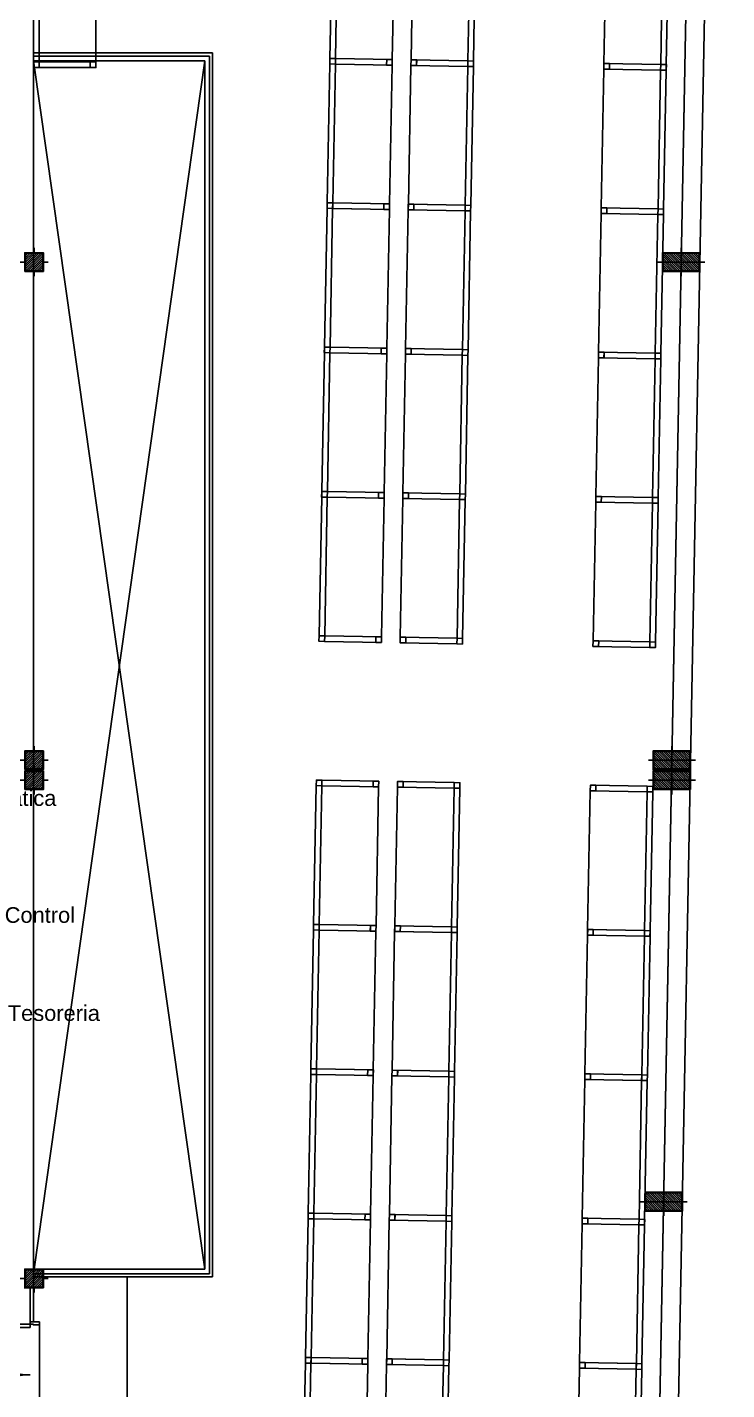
# Model space of a CAD drawing. Extents: x 306 to 2240, y 18 to 779.
# Drawn here: x 778.17 to 789.38, y 369.46 to 391.26 of the extents above; entities that cross this region are included whole.
import ezdxf

# ---------------------------------------------------------------- set-up
doc = ezdxf.new("R2010")
doc.units = 0
doc.header["$MEASUREMENT"] = 0
for name, color, linetype in [('0604', 7, 'Continuous'), ('Aberturas', 2, 'Continuous'), ('EQUIPAMIENTOS', 1, 'Continuous'), ('Estructura Color', 90, 'Continuous'), ('Estructura Textura', 1, 'Continuous'), ('MAMPOSTERIA', 6, 'Continuous'), ('Nombre de locales', 3, 'Continuous'), ('PILARES SUBSUELO', 6, 'Continuous'), ('Piso', 1, 'Continuous'), ('RACKS', 2, 'Continuous')]:
    doc.layers.add(name, color=color, linetype=linetype)
doc.styles.get("Standard").update_dxf_attribs({"font": 'arial.ttf'})
pattern_1 = [(45, (0, 0), (-0.0176777, 0.0176777), [])]

# ---------------------------------------------------------------- blocks, each defined once
blk = doc.blocks.new('1')
at = {"layer": 'RACKS', "color": 1}
for p, q in [((452.07, 521.64), (451.16, 521.64)), ((452.07, 521.55), (451.16, 521.55)), ((451.16, 521.55), (451.16, 519.33)), ((451.16, 519.33), (451.16, 521.55)), ((452.07, 519.33), (452.07, 521.55)), ((452.16, 519.33), (452.16, 521.55)), ((451.16, 519.33), (452.07, 519.33)), ((451.16, 519.24), (452.07, 519.24))]:
    blk.add_line(p, q, dxfattribs=at)
at = {"layer": 'RACKS'}
for points in [[(451.25, 521.55), (451.25, 521.64), (451.16, 521.64), (451.16, 521.55)], [(452.07, 521.55), (452.07, 521.64), (452.16, 521.64), (452.16, 521.55)], [(451.25, 519.24), (451.25, 519.33), (451.16, 519.33), (451.16, 519.24)], [(452.16, 519.24), (452.16, 519.33), (452.07, 519.33), (452.07, 519.24)]]:
    blk.add_lwpolyline(points, close=True, dxfattribs=at)
blk = doc.blocks.new('estanteria')
at = {"layer": 'RACKS', "color": 1}
for p, q in [((-0.602, 1.172), (-0.602, 0.262)), ((1.708, 1.262), (-0.512, 1.262)), ((-0.512, 1.172), (-0.512, 0.262)), ((1.708, 1.172), (-0.512, 1.172)), ((1.708, 0.262), (1.708, 1.172)), ((1.798, 0.262), (1.798, 1.171)), ((-0.512, 0.262), (1.708, 0.262)), ((-0.602, -0.038), (-0.602, -0.948)), ((1.708, -0.038), (-0.512, -0.038)), ((-0.512, -0.038), (1.708, -0.038)), ((-0.512, -0.038), (-0.512, -0.948)), ((1.708, -0.948), (1.708, -0.038)), ((1.798, -0.948), (1.798, -0.038)), ((-0.512, -0.948), (1.708, -0.948)), ((-0.512, -1.038), (1.708, -1.038))]:
    blk.add_line(p, q, dxfattribs=at)
at = {"layer": 'RACKS'}
for points in [[(-0.602, 1.172), (-0.512, 1.172), (-0.512, 1.262), (-0.602, 1.262)], [(1.708, 1.172), (1.798, 1.172), (1.798, 1.262), (1.708, 1.262)], [(-0.602, 0.262), (-0.512, 0.262), (-0.512, 0.352), (-0.602, 0.352)], [(1.708, 0.262), (1.798, 0.262), (1.798, 0.352), (1.708, 0.352)], [(-0.602, -0.128), (-0.512, -0.128), (-0.512, -0.038), (-0.602, -0.038)], [(1.708, -0.128), (1.798, -0.128), (1.798, -0.038), (1.708, -0.038)], [(-0.602, -1.038), (-0.512, -1.038), (-0.512, -0.948), (-0.602, -0.948)], [(1.708, -0.948), (1.798, -0.948), (1.798, -1.038), (1.708, -1.038)]]:
    blk.add_lwpolyline(points, close=True, dxfattribs=at)
blk = doc.blocks.new('Pilar 30x30')
at = {"layer": 'Estructura Color'}
h = blk.add_hatch(color=256, dxfattribs=at)
h.dxf.hatch_style = 1
h.paths.add_polyline_path([(-0.29, -0.29), (-0.29, -0.01), (-0.01, -0.01), (-0.01, -0.29)])
at = {"layer": 'Estructura Textura'}
h = blk.add_hatch(dxfattribs=at)
h.set_pattern_fill('_USER', color=256, scale=0.025, angle=45, pattern_type=0)
h.set_pattern_definition(pattern_1)
h.paths.add_polyline_path([(-0.3, -0.3), (-0.3, 0), (0, 0), (0, -0.3)])
at = {"layer": 'Estructura Color'}
blk.add_lwpolyline([(-0.29, -0.29), (-0.29, -0.01), (-0.01, -0.01), (-0.01, -0.29)], close=True, dxfattribs=at)
at = {"layer": 'PILARES SUBSUELO', "color": 1}
for p, q in [((-0.15, 0.077), (-0.15, 0)), ((-0.377, -0.15), (-0.3, -0.15)), ((0, -0.15), (0.077, -0.15)), ((-0.15, -0.3), (-0.15, -0.377))]:
    blk.add_line(p, q, dxfattribs=at)
at = {"layer": 'PILARES SUBSUELO'}
blk.add_lwpolyline([(-0.3, -0.3), (-0.3, 0), (0, 0), (0, -0.3)], close=True, dxfattribs=at)
blk = doc.blocks.new('Pilar 30x60')
at = {"layer": 'Estructura Color'}
h = blk.add_hatch(color=256, dxfattribs=at)
h.dxf.hatch_style = 1
h.paths.add_polyline_path([(-0.59, -0.14), (-0.59, 0.14), (-0.01, 0.14), (-0.01, -0.14)])
at = {"layer": 'Estructura Textura'}
h = blk.add_hatch(dxfattribs=at)
h.set_pattern_fill('_USER', color=256, scale=0.025, angle=45, pattern_type=0)
h.set_pattern_definition(pattern_1)
h.paths.add_polyline_path([(-0.6, -0.15), (-0.6, 0.15), (0, 0.15), (0, -0.15)])
at = {"layer": 'Estructura Color'}
blk.add_lwpolyline([(-0.59, -0.14), (-0.59, 0.14), (-0.01, 0.14), (-0.01, -0.14)], close=True, dxfattribs=at)
at = {"layer": 'PILARES SUBSUELO', "color": 1}
for p, q in [((-0.3, 0.227), (-0.3, -0.227)), ((-0.677, 0), (0.077, 0))]:
    blk.add_line(p, q, dxfattribs=at)
at = {"layer": 'PILARES SUBSUELO'}
blk.add_lwpolyline([(-0.6, -0.15), (-0.6, 0.15), (0, 0.15), (0, -0.15)], close=True, dxfattribs=at)
blk = doc.blocks.new('puert-dob-160')
for p, q in [((0.005, 0.911), (0.017, 0.924)), ((0.005, 0.822), (0.005, 0.911)), ((0.021, 0.909), (0.014, 0.907)), ((0.014, 0.907), (0.014, 0.822)), ((0.017, 0.924), (0.036, 0.927)), ((0.036, 0.906), (0.021, 0.909)), ((0.036, 0.936), (0.04, 0.936)), ((0.036, 0.927), (0.036, 0.936)), ((0.036, 0.896), (0.036, 0.906)), ((0.04, 0.896), (0.036, 0.896)), ((0.04, 0.936), (0.04, 0.97)), ((0.04, 0.97), (0.065, 0.97)), ((0.04, 0.15), (0.04, 0.896)), ((0.09, 0.97), (0.065, 0.97)), ((0.09, 0.936), (0.09, 0.97)), ((0.093, 0.936), (0.09, 0.936)), ((0.09, 0.15), (0.09, 0.896)), ((0.09, 0.896), (0.094, 0.896)), ((0.093, 0.927), (0.093, 0.936)), ((0.112, 0.924), (0.093, 0.927)), ((0.094, 0.906), (0.108, 0.909)), ((0.094, 0.896), (0.094, 0.906)), ((0.108, 0.909), (0.116, 0.907)), ((0.124, 0.911), (0.112, 0.924)), ((0.116, 0.907), (0.116, 0.822)), ((0.124, 0.822), (0.124, 0.911)), ((1.576, 0.911), (1.588, 0.924)), ((1.576, 0.822), (1.576, 0.911)), ((1.592, 0.909), (1.584, 0.907)), ((1.584, 0.907), (1.584, 0.822)), ((1.588, 0.924), (1.607, 0.927)), ((1.606, 0.906), (1.592, 0.909)), ((1.606, 0.896), (1.606, 0.906)), ((1.61, 0.896), (1.606, 0.896)), ((1.607, 0.936), (1.61, 0.936)), ((1.607, 0.927), (1.607, 0.936)), ((1.61, 0.936), (1.61, 0.97)), ((1.61, 0.97), (1.635, 0.97)), ((1.61, 0.15), (1.61, 0.896)), ((1.66, 0.97), (1.635, 0.97)), ((1.66, 0.936), (1.66, 0.97)), ((1.664, 0.936), (1.66, 0.936)), ((1.66, 0.15), (1.66, 0.896)), ((1.66, 0.896), (1.664, 0.896)), ((1.664, 0.927), (1.664, 0.936)), ((1.683, 0.924), (1.664, 0.927)), ((1.664, 0.906), (1.679, 0.909)), ((1.664, 0.896), (1.664, 0.906)), ((1.679, 0.909), (1.686, 0.907)), ((1.695, 0.911), (1.683, 0.924)), ((1.686, 0.907), (1.686, 0.822)), ((1.695, 0.822), (1.695, 0.911)), ((0.014, 0.822), (0.005, 0.822)), ((0.116, 0.822), (0.124, 0.822)), ((1.584, 0.822), (1.576, 0.822)), ((1.686, 0.822), (1.695, 0.822)), ((0.04, 0.15), (0.09, 0.15)), ((1.66, 0.15), (1.61, 0.15))]:
    blk.add_line(p, q)
at = {"color": 0}
for points in [[(0, 0), (0, 0.15), (0.04, 0.15), (0.04, 0.1), (0.05, 0.1), (0.05, 0)], [(1.7, 0), (1.7, 0.15), (1.66, 0.15), (1.66, 0.1), (1.65, 0.1), (1.65, 0)]]:
    blk.add_lwpolyline(points, close=True, dxfattribs=at)
at = {"color": 1}
for centre, start, end in [((0.054, 0.174), 358.3046, 88.3046), ((1.646, 0.174), 91.6954, 181.6954)]:
    blk.add_arc(centre, 0.797, start, end, dxfattribs=at)

msp = doc.modelspace()

# ---------------------------------------------------------------- linework, layer by layer
at = {"layer": 'Aberturas'}
for p, q in [((778.223, 370.549, 0), (778.223, 371.092, 0)), ((778.273, 370.549, 0), (778.273, 371.092, 0))]:
    msp.add_line(p, q, dxfattribs=at)
at = {"layer": 'EQUIPAMIENTOS'}
for p, q in [((781.142, 390.852, 0), (778.273, 390.851, 0)), ((781.092, 390.802, 0), (778.273, 390.801, 0)), ((781.017, 371.392), (778.273, 390.727, 0)), ((778.273, 390.727, 0), (781.017, 390.727, 0)), ((781.017, 390.727, 0), (778.284, 371.392, 0)), ((781.017, 371.392, 0), (781.017, 390.727, 0)), ((781.092, 371.317), (781.091, 390.802)), ((781.142, 371.267), (781.141, 390.852)), ((781.092, 371.317), (778.273, 371.317)), ((778.434, 371.392), (781.017, 371.392)), ((781.142, 371.267), (778.273, 371.267)), ((778.373, 370.549, 0), (778.373, 368.849, 0))]:
    msp.add_line(p, q, dxfattribs=at)
at = {"layer": 'Estructura Textura', "elevation": 0}
msp.add_lwpolyline([(781.017, 390.727), (778.273, 390.727), (778.273, 371.392), (781.017, 371.392)], close=True, dxfattribs=at)
at = {"layer": 'MAMPOSTERIA'}
for p, q in [((787.875, 330.408, 0), (789.377, 410.372, 0)), ((787.575, 330.413, 0), (789.073, 410.172, 0)), ((778.273, 371.092, 0), (778.273, 395.452, 0)), ((787.575, 330.413), (788.794, 395.327)), ((787.875, 330.408), (789.097, 395.477)), ((778.284, 371.092), (778.123, 371.092))]:
    msp.add_line(p, q, dxfattribs=at)
at = {"layer": 'PILARES SUBSUELO'}
for points in [[(788.947, 387.355), (788.947, 387.655), (788.347, 387.655), (788.347, 387.355)], [(788.947, 387.355), (788.947, 387.655), (788.347, 387.655), (788.347, 387.355)], [(788.798, 379.384), (788.798, 379.684), (788.198, 379.684), (788.198, 379.384)], [(788.798, 379.384), (788.798, 379.684), (788.198, 379.684), (788.198, 379.384)]]:
    msp.add_lwpolyline(points, close=True, dxfattribs=at)
at = {"layer": 'PILARES SUBSUELO', "elevation": 0}
msp.add_lwpolyline([(788.668, 372.32), (788.668, 372.62), (788.068, 372.62), (788.068, 372.32)], close=True, dxfattribs=at)
msp.add_lwpolyline([(788.668, 372.32), (788.668, 372.62), (788.068, 372.62), (788.068, 372.32)], close=True, dxfattribs=at)
at = {"layer": 'Piso'}
msp.add_line((779.773, 367.649, 0), (779.773, 371.267), dxfattribs=at)

# ---------------------------------------------------------------- block references
for p in [(778.434, 387.655), (778.434, 379.684, 0), (778.434, 379.364, 0), (778.434, 371.392)]:
    msp.add_blockref('Pilar 30x30', p)
at = {"extrusion": (0, 0, -1), "zscale": -1}
for p in [(-788.347, 387.505), (-788.347, 387.505), (-788.198, 379.534), (-788.198, 379.534), (-788.198, 379.214, 0), (-788.068, 372.47, 0), (-788.068, 372.47, 0)]:
    msp.add_blockref('Pilar 30x60', p, dxfattribs=at)
at = {"layer": '0604', "lineweight": 0, "rotation": 180}
msp.add_blockref('1', (1230.433, 912.257, 0), dxfattribs=at)
at = {"layer": '0604', "color": 7, "lineweight": 0, "rotation": 88.92364314968569}
for p in [(784.292, 391.253), (784.249, 388.944), (784.205, 386.634), (784.162, 384.324), (784.119, 382.015), (784.032, 377.396), (783.988, 375.086), (783.945, 372.776), (783.902, 370.467), (783.858, 368.157)]:
    msp.add_blockref('estanteria', p, dxfattribs=at)
at = {"layer": '0604', "lineweight": 0, "xscale": -1, "rotation": 178.9236431496768}
for p in [(346.126, 920.615), (346.083, 918.306), (346.04, 915.996), (345.996, 913.687), (345.953, 911.377), (345.866, 906.758), (345.823, 904.448), (345.779, 902.139), (345.736, 899.829), (345.692, 897.519)]:
    msp.add_blockref('1', p, dxfattribs=at)
at = {"layer": 'Aberturas', "xscale": -1, "rotation": 90}
msp.add_blockref('puert-dob-160', (778.373, 370.549, 0), dxfattribs=at)

# ---------------------------------------------------------------- texts
at = {"layer": 'Nombre de locales', "char_height": 0.25, "width": 5.89217, "attachment_point": 3}
for s, insert in [('{\\C95;Informatica}', (778.64, 379.053, 0)), ('{\\C95;Control}', (778.939, 377.182, 0)), ('{\\C95;Tesoreria}', (779.338, 375.612, 0))]:
    msp.add_mtext(s, dxfattribs=dict(at, insert=insert))

doc.saveas('drawing.dxf')
